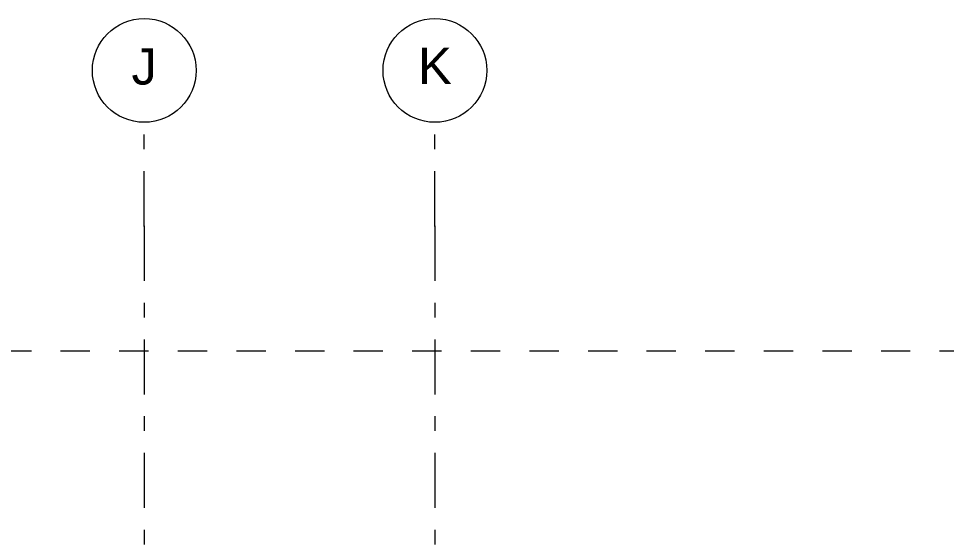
# Model space of a CAD drawing. Header units: millimetres. Extents: x -46169 to 228156, y -86316 to 18123.
# Drawn here: x 134053 to 142991, y -63708 to -58706 of the extents above; entities that cross this region are included whole.
import ezdxf
from ezdxf.enums import TextEntityAlignment as Align

# ---------------------------------------------------------------- set-up
doc = ezdxf.new("R2010")
doc.units = ezdxf.units.MM
doc.header["$MEASUREMENT"] = 0
doc.linetypes.add('Dashed', pattern=[2822.222233, 1411.111116, -1411.111116])
doc.linetypes.add('Double Dashed', pattern=[1093.611073, 529.166651, -211.666656, 141.111112, -211.666656])
doc.layers.add('0_Pen_No__105', color=7, linetype='Continuous', lineweight=15, true_color=0xa6a6a6)
doc.layers.add('New_A-15-MG_Structural_Grid_Phase_2_Pen_No__222', color=7, linetype='Continuous', lineweight=13, true_color=0x65af33)
doc.layers.add('New_A-15-MG_Structural_Grid_Phase_2', color=7, linetype='Continuous')
doc.styles.add('GENERATED_STYLE_1', font='')
doc.styles.get('GENERATED_STYLE_1').set_extended_font_data('Swis721 BT')

# ---------------------------------------------------------------- blocks, each defined once
blk = doc.blocks.new('Standard grid marker[5]_1', base_point=(135263.8, -59706.3))
at = {"layer": 'New_A-15-MG_Structural_Grid_Phase_2_Pen_No__222', "linetype": 'Double Dashed'}
for q in [(135263.8, -59706.3), (135263.8, -84111)]:
    blk.add_line((135263.8, -60706.3), q, dxfattribs=at)
at = {"layer": 'New_A-15-MG_Structural_Grid_Phase_2_Pen_No__222', "linetype": 'Continuous'}
blk.add_circle((135263.8, -59206.3), 500, dxfattribs=at)
at = {"layer": 'New_A-15-MG_Structural_Grid_Phase_2_Pen_No__222', "linetype": 'Double Dashed'}
blk.add_point((135263.8, -60706.3), dxfattribs=at)
blk.add_point((135263.8, -60706.3), dxfattribs=at)
at = {"layer": 'New_A-15-MG_Structural_Grid_Phase_2_Pen_No__222', "style": 'GENERATED_STYLE_1'}
for tag, p in [('AC_MarkerText_1_0', (135263.8, -59167.6)), ('AC_MarkerText_1_1', (135263.8, -85572.3))]:
    blk.add_attdef(tag, text='', height=350, rotation=360, dxfattribs=at).set_placement(p, align=Align.MIDDLE_CENTER)
blk = doc.blocks.new('Standard grid marker[6]_1', base_point=(138063.8, -59706.3))
at = {"layer": 'New_A-15-MG_Structural_Grid_Phase_2_Pen_No__222', "linetype": 'Double Dashed'}
for q in [(138063.8, -59706.3), (138063.8, -84111)]:
    blk.add_line((138063.8, -60706.3), q, dxfattribs=at)
at = {"layer": 'New_A-15-MG_Structural_Grid_Phase_2_Pen_No__222', "linetype": 'Continuous'}
blk.add_circle((138063.8, -59206.3), 500, dxfattribs=at)
at = {"layer": 'New_A-15-MG_Structural_Grid_Phase_2_Pen_No__222', "linetype": 'Double Dashed'}
blk.add_point((138063.8, -60706.3), dxfattribs=at)
blk.add_point((138063.8, -60706.3), dxfattribs=at)
at = {"layer": 'New_A-15-MG_Structural_Grid_Phase_2_Pen_No__222', "style": 'GENERATED_STYLE_1'}
for tag, p in [('AC_MarkerText_1_0', (138063.8, -59162.9)), ('AC_MarkerText_1_1', (138063.8, -85567.6))]:
    blk.add_attdef(tag, text='', height=350, rotation=360, dxfattribs=at).set_placement(p, align=Align.MIDDLE_CENTER)
blk = doc.blocks.new('A03 Atrium Longitudinal Section_STORY_MARKER', base_point=(104446.8, -81111))
at = {"layer": '0_Pen_No__105', "linetype": 'Dashed', "ltscale": 0.2}
blk.add_line((105107.6, -61911), (184115, -61911), dxfattribs=at)

msp = doc.modelspace()

# ---------------------------------------------------------------- block references
at = {"layer": 'New_A-15-MG_Structural_Grid_Phase_2', "color": 8, "linetype": 'Continuous', "lineweight": 15}
ref = msp.add_blockref('Standard grid marker[5]_1', (135263.8, -59706.3), dxfattribs=at)
ref.add_attrib('AC_MarkerText_1', 'J', dxfattribs={"layer": 'New_A-15-MG_Structural_Grid_Phase_2_Pen_No__222', "color": 85, "true_color": 0x65af33, "height": 350, "rotation": 360, "style": 'GENERATED_STYLE_1'}).set_placement((135263.8, -59167.6), align=Align.MIDDLE_CENTER)
ref = msp.add_blockref('Standard grid marker[6]_1', (138063.8, -59706.3), dxfattribs=at)
ref.add_attrib('AC_MarkerText_1', 'K', dxfattribs={"layer": 'New_A-15-MG_Structural_Grid_Phase_2_Pen_No__222', "color": 85, "true_color": 0x65af33, "height": 350, "rotation": 360, "style": 'GENERATED_STYLE_1'}).set_placement((138063.8, -59162.9), align=Align.MIDDLE_CENTER)

# ---------------------------------------------------------------- next in the draw order: block references
at = {"linetype": 'Continuous', "lineweight": 0}
msp.add_blockref('A03 Atrium Longitudinal Section_STORY_MARKER', (104446.8, -81111), dxfattribs=at)

doc.saveas('drawing.dxf')
